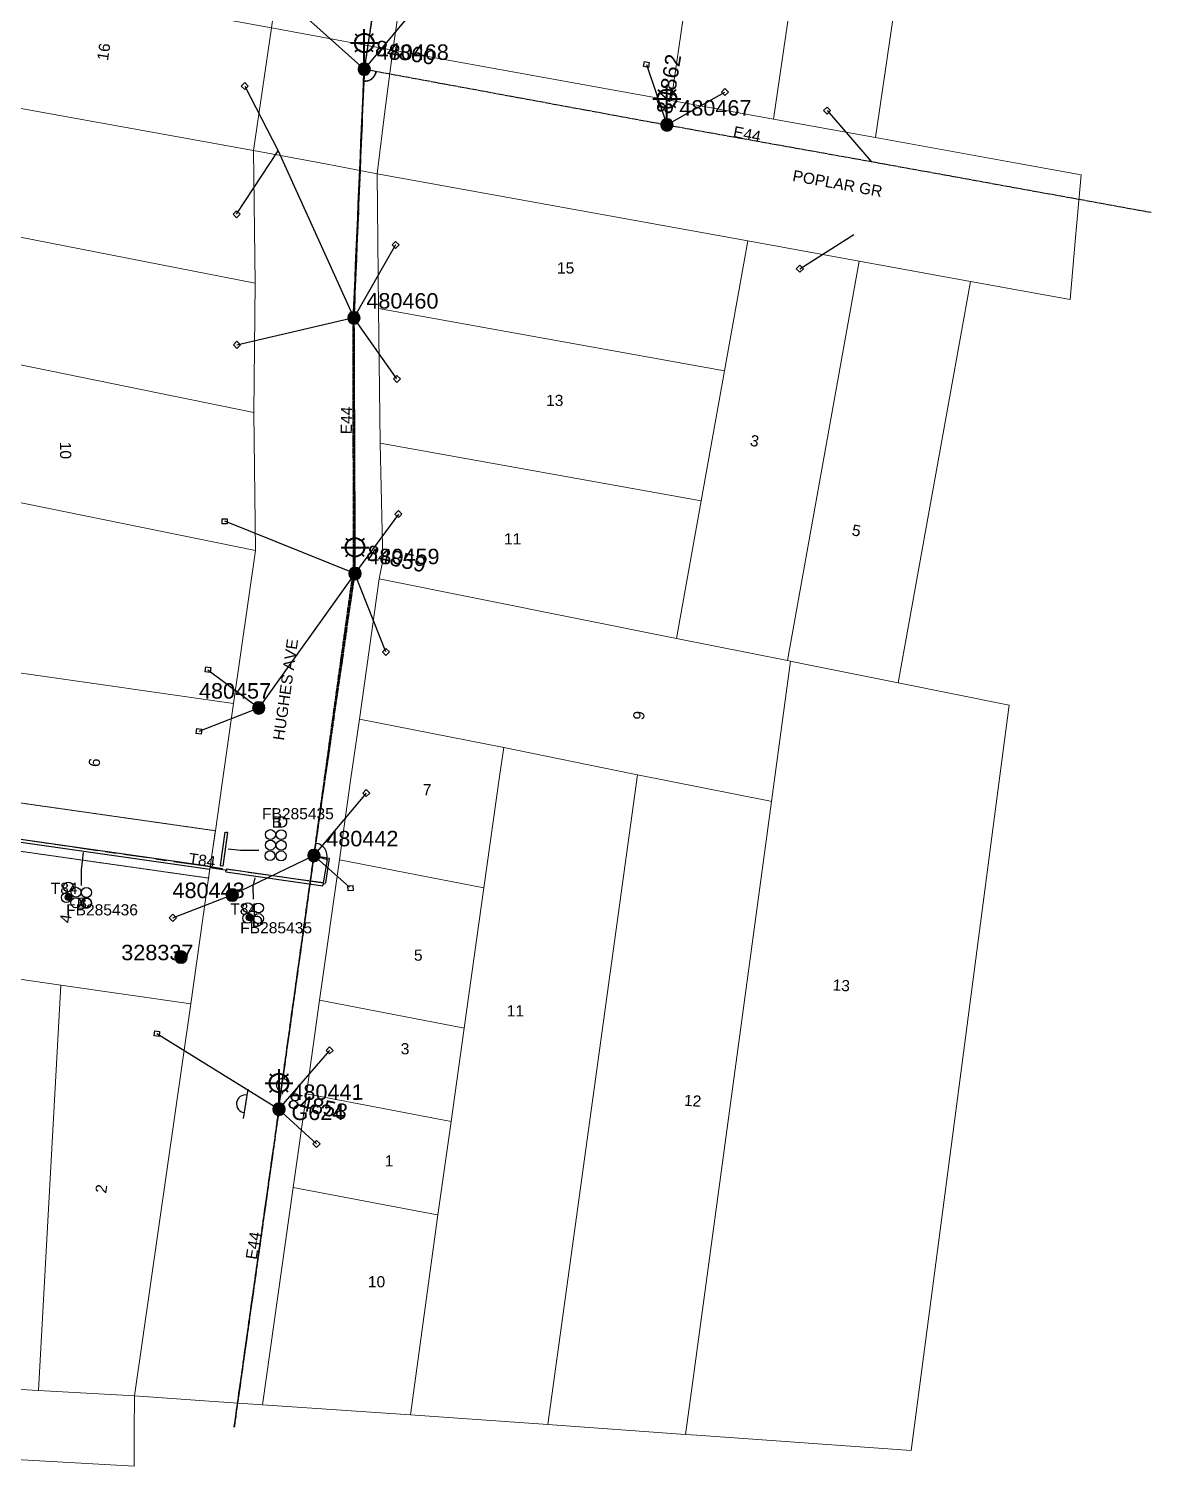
# Model space of a CAD drawing. Header units: metres. Extents: x 261099 to 262836, y 6265878 to 6267248.
# Drawn here: x 262074.9 to 262256.2, y 6266131.7 to 6266363.9 of the extents above; entities that cross this region are included whole.
import ezdxf
from ezdxf.enums import TextEntityAlignment as Align

# ---------------------------------------------------------------- set-up
doc = ezdxf.new("R2010")
doc.units = ezdxf.units.M
for name, pattern in [('Cable Exist OH', [1, 1, 0]), ('Cable Exist UG', [8.2, 4, -1.2, 1.8, -1.2]), ('HIDDEN', [0.375, 0.25, -0.125]), ('HIDDEN2', [0.1875, 0.125, -0.0625])]:
    doc.linetypes.add(name, pattern=pattern)
doc.layers.get('0').update_dxf_attribs({"color": 6})
for name, color, linetype, lineweight in [('Cadastre Land Parcels_SP_EXT', 9, 'Continuous', 5), ('Cadastre Other Property_SP_EXT', 9, 'HIDDEN', 5), ('Cadastre Roads_SP_EXT', 9, 'Continuous', 5)]:
    doc.layers.add(name, color=color, linetype=linetype, lineweight=lineweight)
for name, color, linetype in [('Duct_SP_EXT', 7, 'Continuous'), ('Equip_SP_HV_EXT', 7, 'Continuous'), ('Equip_SP_LV_EXT', 7, 'Continuous'), ('Equip_SP_SL_EXT', 7, 'Continuous'), ('Mains_HV_EXT', 7, 'Continuous'), ('Mains_LV_EXT', 7, 'Continuous'), ('Mains_SL_EXT', 7, 'Continuous'), ('Services_SP_EXT', 7, 'Continuous'), ('SupportsOH_SP_TR_HV_LV_SL_EXT', 7, 'Continuous'), ('Trench_SP_EXT', 7, 'Continuous')]:
    doc.layers.add(name, color=color, linetype=linetype)
doc.layers.get('0').freeze()
doc.styles.add('iecARIAL', font='arial.ttf', dxfattribs={"height": 2})
doc.styles.add('POLE_LABEL', font='arial.ttf')
doc.styles.get("Standard").update_dxf_attribs({"font": 'arial.ttf'})

# ---------------------------------------------------------------- blocks, each defined once
blk = doc.blocks.new('DUCT_EXT')
blk.add_circle((0, 0.8), 0.8)
at = {"flags": 1}
blk.add_attdef('Z', (0, 0), '', height=0.2, dxfattribs=at)
at = {"flags": 9}
for tag, p in [('DUCT_CODE', (0, 0)), ('XSECT_TYPE', (0, -0.2)), ('STATE', (0, -0.6)), ('FB_REFERENCE', (0, -0.4)), ('NOTES', (0, -0.8))]:
    blk.add_attdef(tag, text='', height=0.2, dxfattribs=at).set_placement(p, align=Align.MIDDLE_LEFT)
blk = doc.blocks.new('LV_OH_LINKS_OPEN_EXT')
for p, q in [((-0.17, 4.97), (-0.17, 5.46)), ((0.17, 4.97), (0.17, 5.46)), ((-0.17, 3), (-0.17, 2.5)), ((0.17, 3), (0.17, 2.5))]:
    blk.add_line(p, q)
blk.add_lwpolyline([(0, 2.99, 1), (0, 4.98, 1)], format="xyb", close=True)
at = {"flags": 9}
for tag, p in [('ACTUAL_STATUS', (0, 0)), ('CONSTRUCTED_VOLTAGE', (0, -0.2)), ('OPERATING_VOLTAGE', (0, -0.6)), ('ORIENTATION', (0, -0.8)), ('OWNED_BY', (0, -1)), ('STATE', (0, -1.2)), ('SWITCH_TYPE', (0, -1.4)), ('NO_PHASES', (0, -0.4)), ('USAGE', (0, -1.6)), ('LEGEND', (0, -1.8)), ('NOTES', (0, -2))]:
    blk.add_attdef(tag, text='', height=0.2, dxfattribs=at).set_placement(p, align=Align.MIDDLE_LEFT)
at = {"flags": 1}
blk.add_attdef('Z', (0, 0), '', height=0.2, dxfattribs=at)
blk = doc.blocks.new('SL_LANTERN_EXT')
at = {"lineweight": 40}
for p, q in [((-1.46, 5.68), (-1.06, 5.28)), ((0, 1.97), (0, 6.47)), ((1.46, 5.68), (1.06, 5.28)), ((-2.25, 4.22), (2.25, 4.22)), ((-1.46, 2.76), (-1.06, 3.16)), ((0, 0), (0, 2.72)), ((1.46, 2.76), (1.06, 3.16))]:
    blk.add_line(p, q, dxfattribs=at)
blk.add_circle((0, 4.22), 1.5, dxfattribs=at)
at = {"style": 'iecARIAL', "flags": 8}
blk.add_attdef('ASSET_NUM', (1.5, 1.5), '', height=2.5, dxfattribs=at)
for tag, p, height, flags in [('OPERATING_VOLTAGE', (0.98, -1.65), 0.2, 9), ('ORIENTATION', (0.98, -1.85), 0.2, 9), ('OWNED_BY', (0.98, -2.05), 0.2, 9), ('STATE', (0.98, -2.25), 0.2, 9), ('CONSTRUCTED_VOLTAGE', (0.98, -0.65), 0.2, 9), ('CONTROL_TYPE', (0.98, -0.85), 0.2, 9), ('LANTERN_PURPOSE', (0.98, -1.05), 0.2, 9), ('LANTERN_TYPE', (0.98, -1.25), 0.2, 9), ('NO_PHASES', (0.98, -1.45), 0.2, 9), ('USAGE', (0.98, -2.45), 0.2, 9), ('LNUMBER', (2.18, -3.25), 2.5, 8), ('CEXIST', (0.98, -2.65), 0.2, 9), ('CNEW', (0.98, -2.85), 0.2, 9), ('CNUMBER', (0.98, -3.05), 0.2, 9), ('CREMOVE', (0.98, -3.25), 0.2, 9), ('CREPLACE', (0.98, -3.45), 0.2, 9), ('LKINGHEIGHT', (0.98, -3.65), 0.2, 9), ('LBRACKET', (0.98, -3.85), 0.2, 9), ('LBRACKETVOCAB', (0.98, -4.05), 0.2, 9), ('LCATEGORY', (0.98, -4.25), 0.2, 9), ('LCHARGE1', (0.98, -4.45), 0.2, 9), ('LCHARGE1PERCENT', (0.98, -4.65), 0.2, 9), ('LCHARGE2', (0.98, -4.85), 0.2, 9), ('LCHARGE2PERCENT', (0.98, -5.05), 0.2, 9), ('LCHARGE3', (0.98, -5.25), 0.2, 9), ('LCHARGE3PERCENT', (0.98, -5.45), 0.2, 9), ('LEXIST', (0.98, -5.65), 0.2, 9), ('LLAMP', (0.98, -5.85), 0.2, 9), ('LLAMPVOCAB', (0.98, -6.05), 0.2, 9), ('LMAST', (0.98, -6.25), 0.2, 9), ('LMASTVOCAB', (0.98, -6.45), 0.2, 9), ('LNEW', (0.98, -6.65), 0.2, 9), ('LANTNUMBER', (0.98, -6.85), 0.2, 9), ('STREETNAME', (0.98, -9.25), 0.2, 9), ('SUBURB', (0.98, -9.45), 0.2, 1), ('LOUTREACH', (0.98, -7.25), 0.2, 9), ('LOUTREACHVOCAB', (0.98, -7.45), 0.2, 9), ('LRATECODE', (0.98, -7.65), 0.2, 9), ('LREMOVE', (0.98, -7.85), 0.2, 9), ('LREPLACE', (0.98, -8.05), 0.2, 9), ('LTYPE', (0.98, -8.25), 0.2, 9), ('LTYPEVOCAB', (0.98, -8.45), 0.2, 9), ('LEGEND', (0.98, -8.65), 0.2, 9), ('LOCATION', (0.98, -8.85), 0.2, 9), ('NOTES', (0.98, -9.05), 0.2, 9)]:
    blk.add_attdef(tag, p, '', height=height, dxfattribs=dict(flags=flags))
blk = doc.blocks.new('CCP_EXT')
at = {"flags": 9}
blk.add_attdef('NOTES', text='', height=0.2, dxfattribs=at).set_placement((0, -2), align=Align.MIDDLE_LEFT)
blk.add_wipeout([(0, 0.57), (0.57, 0), (0, -0.57), (-0.57, 0)])
blk.add_lwpolyline([(-0.57, 0), (0, 0.57), (0.57, 0), (0, -0.57), (-0.57, 0)])
at = {"flags": 1}
blk.add_attdef('Z', (0, 0), '', height=0.2, dxfattribs=at)
at = {"flags": 9}
for tag, p in [('CCP_TYPE', (0, 0)), ('CONSTRUCTED_VOLTAGE', (0, -0.2)), ('OPERATING_VOLTAGE', (0, -0.6)), ('ORIENTATION', (0, -0.8)), ('OWNED_BY', (0, -1)), ('STATE', (0, -1.8)), ('NO_PHASES', (0, -0.4)), ('USAGE', (0, -1.2)), ('LEGEND', (0, -1.4)), ('LIFE_SUPPORT', (0, -1.6))]:
    blk.add_attdef(tag, text='', height=0.2, dxfattribs=at).set_placement(p, align=Align.MIDDLE_LEFT)
blk = doc.blocks.new('POLE_EXT')
blk.add_hatch(color=256).paths.add_polyline_path([(-1, 0, 1), (1, 0, 1)])
blk.add_lwpolyline([(-1, 0, 1), (1, 0, 1)], format="xyb", close=True)
for tag, height, flags, p in [('pNumber', 2.5, 8, (-17.84, 2.07)), ('OWNED_BY', 0.2, 9, (1.35, -0.4)), ('SPECIAL_USE', 0.2, 9, (1.35, -0.8)), ('STATE', 0.2, 9, (1.35, -1)), ('cLV', 0.2, 9, (1.35, -1.4)), ('hDepth', 0.2, 9, (1.35, -1.6)), ('hDia', 0.2, 9, (1.35, -1.8)), ('cHV', 0.2, 9, (1.35, -2)), ('PARENT', 0.2, 9, (1.35, -0.6)), ('USAGE', 0.2, 9, (1.35, -1.2)), ('LBRACKET', 0.2, 9, (1.35, -2.2)), ('LExisting', 0.2, 9, (1.35, -2.4)), ('cLinedev', 0.2, 9, (1.35, -3.4)), ('pExisting', 0.2, 9, (1.35, -3.8)), ('pFooting', 0.2, 9, (1.35, -4.4)), ('pNew', 0.2, 9, (1.35, -4.6)), ('LANTNUMBER', 0.2, 9, (1.35, -2.6)), ('LOther', 0.2, 9, (1.35, -2.8)), ('LRemove', 0.2, 9, (1.35, -3)), ('LEGEND', 0.2, 9, (1.35, -3.2)), ('LOCATION', 0.2, 9, (1.35, -3.6)), ('PFNUMBER', 0.2, 9, (1.35, -4)), ('NEWPFNUMBER', 0.2, 9, (1.35, -4.2)), ('pRelocate', 0.2, 9, (1.35, -5)), ('pRemove', 0.2, 9, (1.35, -5.2)), ('pReplace', 0.2, 9, (1.35, -5.4)), ('pStay', 0.2, 9, (1.35, -5.6)), ('pType', 0.2, 9, (1.35, -5.8)), ('cspan', 0.2, 9, (1.35, -6)), ('STREETNAME', 0.2, 9, (1.35, -6.2)), ('SUBURB', 0.2, 9, (1.35, -6.4)), ('OPERATED_BY', 0.2, 9, (1.36, -7.01)), ('NOTES', 0.2, 9, (1.35, -6.6)), ('MAINTAINED_BY', 0.2, 9, (1.36, -6.81))]:
    blk.add_attdef(tag, text='', height=height, dxfattribs=dict(flags=flags)).set_placement(p, align=Align.MIDDLE_LEFT)
at = {"style": 'POLE_LABEL'}
for tag, height, flags, p in [('ASSET_NUM', 2.5, 8, (2, 2)), ('STRUCTURE_PLANT_NUMBER', 0.2, 9, (1.35, 0.03)), ('STREET_CODE', 0.2, 9, (1.35, -0.2))]:
    blk.add_attdef(tag, text='', height=height, dxfattribs=dict(at, flags=flags)).set_placement(p, align=Align.MIDDLE_LEFT)
at = {"flags": 1}
blk.add_attdef('Z', (1.35, -7.33), '', height=0.2, dxfattribs=at)
blk = doc.blocks.new('HV_USL_CLOSED_EXT')
blk.add_line((2.4, 5.5), (-2.4, 5.5))
blk.add_lwpolyline([(1.44, 5.5, 0.414214), (0, 6.94, 0.414214), (-1.44, 5.5)], format="xyb")
for tag, height, flags, p in [('ASSET_NUM', 2.5, 8, (2, 2)), ('STREET_CODE', 0.2, 9, (1.5, 0)), ('ACTUAL_STATUS', 0.2, 9, (1.5, -0.2)), ('CONSTRUCTED_VOLTAGE', 0.2, 9, (1.5, -0.4)), ('OPERATING_VOLTAGE', 0.2, 9, (1.5, -0.8)), ('ORIENTATION', 0.2, 9, (1.5, -1)), ('OWNED_BY', 0.2, 9, (1.5, -1.2)), ('OPERATED_BY', 0.2, 9, (1.5, -1.4)), ('STATE', 0.2, 9, (1.5, -1.8)), ('SWITCH_TYPE', 0.2, 9, (1.5, -2)), ('NO_PHASES', 0.2, 9, (1.5, -0.6)), ('MAINTAINED_BY', 0.2, 9, (1.5, -1.6)), ('USAGE', 0.2, 9, (1.5, -2.2)), ('LEGEND', 0.2, 9, (1.5, -2.4)), ('STREETNAME', 0.2, 9, (1.5, -2.8)), ('SUBURB', 0.2, 9, (1.5, -3)), ('Z', 0.2, 1, (1.5, -3.6)), ('LOCATION', 0.2, 9, (1.5, -2.6)), ('NOTES', 0.2, 9, (1.5, -3.2)), ('LABEL_ALIGNMENT', 0.2, 9, (1.5, -3.4))]:
    blk.add_attdef(tag, text='', height=height, dxfattribs=dict(flags=flags)).set_placement(p, align=Align.MIDDLE_LEFT)
blk = doc.blocks.new('CABLE_LARGE_EXT')
h = blk.add_hatch(color=256)
edge = h.paths.add_edge_path()
edge.add_arc((0, 0.55), 0.55, 0, 360)
blk.add_circle((0, 0.55), 0.55)
at = {"flags": 1}
blk.add_attdef('Z', (0, 0), '', height=0.2, dxfattribs=at)
at = {"flags": 9}
for tag, p in [('COND_CODE', (0, 0)), ('STATE', (0, -0.4)), ('XSECT_SIZE', (0, -0.6)), ('FB_REFERENCE', (0, -0.2)), ('NOTES', (0, -0.8))]:
    blk.add_attdef(tag, text='', height=0.2, dxfattribs=at).set_placement(p, align=Align.MIDDLE_LEFT)

msp = doc.modelspace()

# ---------------------------------------------------------------- linework, layer by layer
at = {"layer": 'Cadastre Land Parcels_SP_EXT', "linetype": 'Continuous'}
for points in [[(262202.31, 6266397.94), (262185.7, 6266400.38), (262183.42, 6266384.7), (262181.13, 6266369.01), (262178.72, 6266352.31), (262195.22, 6266349.32), (262202.31, 6266397.94)], [(262218.9, 6266395.51), (262202.31, 6266397.94), (262195.22, 6266349.32), (262211.72, 6266346.32), (262218.9, 6266395.51)], [(262181.13, 6266369.01), (262135.93, 6266375.59), (262133.72, 6266360.47), (262178.72, 6266352.31), (262181.13, 6266369.01)], [(262114.12, 6266364.06), (262063.81, 6266373.22), (262061.73, 6266353.2), (262111.25, 6266344.24), (262114.12, 6266364.06)], [(262111.25, 6266344.24), (262061.73, 6266353.2), (262027.84, 6266359.45), (262027.02, 6266339.35), (262111.51, 6266322.81), (262111.25, 6266344.24)], [(262191.06, 6266329.64), (262131.21, 6266340.5), (262131.45, 6266318.71), (262187.29, 6266308.63), (262191.06, 6266329.64)], [(262111.51, 6266322.81), (262027.02, 6266339.35), (262026.79, 6266333.7), (262026.2, 6266319.31), (262050.07, 6266314.43), (262111.29, 6266301.92), (262111.51, 6266322.81)], [(262209.04, 6266326.34), (262191.06, 6266329.64), (262187.29, 6266308.63), (262183.52, 6266287.62), (262179.55, 6266265.43), (262197.46, 6266261.84), (262209.04, 6266326.34)], [(262227.03, 6266323.06), (262209.04, 6266326.34), (262197.46, 6266261.84), (262197.97, 6266261.74), (262199.75, 6266261.35), (262215.38, 6266258.24), (262227.03, 6266323.06)], [(262187.29, 6266308.63), (262131.45, 6266318.71), (262131.69, 6266296.94), (262183.52, 6266287.62), (262187.29, 6266308.63)], [(262111.29, 6266301.92), (262050.07, 6266314.43), (262046.97, 6266292.76), (262111.55, 6266279.62), (262111.29, 6266301.92)], [(262183.52, 6266287.62), (262131.69, 6266296.94), (262132.13, 6266277.99), (262131.56, 6266275.04), (262179.55, 6266265.43), (262183.52, 6266287.62)], [(262042.88, 6266264.23), (262073.37, 6266259.86), (262108.01, 6266254.91), (262111.55, 6266279.62), (262046.97, 6266292.76), (262045.58, 6266283.1), (262042.88, 6266264.23)], [(262179.55, 6266265.43), (262131.56, 6266275.04), (262128.33, 6266252.35), (262151.66, 6266247.77), (262172.16, 6266243.62), (262173.27, 6266243.39), (262194.46, 6266239.19), (262194.9, 6266239.07), (262195.6, 6266244.23), (262197.97, 6266261.74), (262197.46, 6266261.84), (262179.55, 6266265.43)], [(262215.38, 6266258.24), (262199.75, 6266261.35), (262197.97, 6266261.74), (262195.6, 6266244.23), (262194.9, 6266239.07), (262181.82, 6266142.68), (262181.03, 6266136.83), (262182.86, 6266136.72), (262217.46, 6266134.21), (262224.5, 6266187.83), (262232.05, 6266245.26), (262233.29, 6266254.65), (262215.38, 6266258.24)], [(262070.43, 6266239.29), (262105.08, 6266234.35), (262106.18, 6266242.06), (262108.01, 6266254.91), (262073.37, 6266259.86), (262070.67, 6266240.94), (262070.59, 6266240.42), (262070.43, 6266239.29)], [(262126.93, 6266242.49), (262125.12, 6266229.66), (262148.42, 6266225.13), (262150.99, 6266243.09), (262151.66, 6266247.77), (262128.33, 6266252.35), (262126.93, 6266242.49)], [(262172.16, 6266243.62), (262151.66, 6266247.77), (262150.99, 6266243.09), (262148.42, 6266225.13), (262145.27, 6266202.47), (262143.14, 6266187.36), (262141.01, 6266172.27), (262136.62, 6266139.98), (262158.77, 6266138.41), (262173.27, 6266243.39), (262172.16, 6266243.62)], [(262194.9, 6266239.07), (262194.46, 6266239.19), (262173.27, 6266243.39), (262158.77, 6266138.41), (262181.03, 6266136.83), (262181.82, 6266142.68), (262194.9, 6266239.07)], [(262066.45, 6266211.37), (262080.12, 6266209.41), (262101.1, 6266206.38), (262103.99, 6266226.69), (262069.34, 6266231.63), (262069.19, 6266230.55), (262066.45, 6266211.37)], [(262148.42, 6266225.13), (262125.12, 6266229.66), (262121.91, 6266206.97), (262145.03, 6266202.51), (262145.27, 6266202.47), (262148.42, 6266225.13)], [(262066.45, 6266211.37), (262058.44, 6266212.51), (262048.09, 6266145.51), (262076.5, 6266143.91), (262080.12, 6266209.41), (262066.45, 6266211.37)], [(262092.03, 6266143.03), (262101.1, 6266206.38), (262080.12, 6266209.41), (262076.5, 6266143.91), (262092.03, 6266143.03)], [(262145.27, 6266202.47), (262145.03, 6266202.51), (262121.91, 6266206.97), (262119.77, 6266191.84), (262143.14, 6266187.36), (262145.27, 6266202.47)], [(262143.14, 6266187.36), (262119.77, 6266191.84), (262117.62, 6266176.72), (262140.61, 6266172.34), (262141.01, 6266172.27), (262143.14, 6266187.36)], [(262141.01, 6266172.27), (262140.61, 6266172.34), (262117.62, 6266176.72), (262112.68, 6266141.62), (262136.62, 6266139.98), (262141.01, 6266172.27)]]:
    msp.add_lwpolyline(points, close=True, dxfattribs=at)
msp.add_lwpolyline([(262069.34, 6266231.63), (262103.99, 6266226.69), (262104.52, 6266230.41), (262105.08, 6266234.35), (262070.43, 6266239.29)], dxfattribs=at)
at = {"layer": 'Cadastre Other Property_SP_EXT', "linetype": 'HIDDEN2'}
msp.add_lwpolyline([(262069.34, 6266231.63), (262103.98, 6266226.7), (262103.98, 6266226.7), (262105.07, 6266234.35), (262070.43, 6266239.29)], dxfattribs=at)
at = {"layer": 'Cadastre Roads_SP_EXT', "linetype": 'Continuous'}
for points in [[(262144.9, 6266437.11), (262133.87, 6266441.46), (262125.68, 6266444.69), (262120.71, 6266409.86), (262118.52, 6266394.78), (262116.35, 6266379.7), (262114.12, 6266364.06), (262125.52, 6266361.97), (262133.72, 6266360.47), (262135.93, 6266375.59), (262138.22, 6266391.27), (262140.5, 6266406.95), (262142.7, 6266422.02), (262144.9, 6266437.11)], [(261972.22, 6266162.68), (261946.07, 6266169.29), (261929.59, 6266171.39), (261931.34, 6266166.03), (261933.03, 6266160.86), (261941.75, 6266159.29), (262048.11, 6266131.96), (262048.33, 6266131.99), (262068.07, 6266133.01), (262091.94, 6266131.68), (262091.98, 6266137.35), (262092.03, 6266143.03), (262076.5, 6266143.91), (262048.09, 6266145.51), (262038.03, 6266146.08), (262026.42, 6266149.02), (262005.04, 6266154.44), (261975.52, 6266161.88), (261972.82, 6266162.53), (261972.22, 6266162.68)]]:
    msp.add_lwpolyline(points, close=True, dxfattribs=at)
at = {"layer": 'Duct_SP_EXT'}
for p, q in [((262069.58, 6266233.07), (262104.2, 6266228.14)), ((262069.59, 6266233.56), (262104.26, 6266228.61)), ((262106.58, 6266234.1), (262105.83, 6266228.72)), ((262107.06, 6266234.04), (262106.31, 6266228.65)), ((262106.58, 6266234.1), (262106.82, 6266234.07)), ((262107.06, 6266234.04), (262106.82, 6266234.07)), ((262104.2, 6266228.14), (262104.23, 6266228.38)), ((262104.26, 6266228.61), (262104.23, 6266228.38)), ((262105.83, 6266228.72), (262106.07, 6266228.68)), ((262106.31, 6266228.65), (262106.07, 6266228.68)), ((262106.86, 6266228.18), (262106.82, 6266227.94)), ((262106.86, 6266228.18), (262122.52, 6266225.93)), ((262106.79, 6266227.7), (262106.82, 6266227.94)), ((262106.79, 6266227.7), (262122.45, 6266225.46)), ((262122.52, 6266225.93), (262122.49, 6266225.69)), ((262122.45, 6266225.46), (262122.49, 6266225.69))]:
    msp.add_line(p, q, dxfattribs=at)
for points in [[(262083.46, 6266225.52), (262083.46, 6266228.03), (262083.77, 6266230.84)], [(262112.09, 6266231.14), (262109.12, 6266231.14), (262107.12, 6266231.37)], [(262111.21, 6266223.28), (262111.2, 6266225.37), (262111.51, 6266226.72)]]:
    msp.add_lwpolyline(points, dxfattribs=at)
at = {"layer": 'Mains_HV_EXT', "linetype": 'Continuous'}
msp.add_lwpolyline([(262129.02, 6266355.52, 0.429379), (262131.04, 6266357.05)], format="xyb", dxfattribs=at)
at = {"layer": 'Mains_HV_EXT', "linetype": 'Cable Exist OH'}
msp.add_lwpolyline([(262108.12, 6266138.01), (262115.36, 6266189.36)], dxfattribs=at)
at = {"layer": 'Mains_LV_EXT', "linetype": 'Cable Exist OH'}
for points in [[(262133.6, 6266387.37), (262129.13, 6266357.4)], [(262127.46, 6266317.63), (262129.13, 6266357.4)], [(262178.01, 6266348.38), (262211.01, 6266342.47)], [(262127.62, 6266276.37), (262127.46, 6266317.63)], [(262120.99, 6266230.33), (262127.58, 6266276.4)], [(262115.27, 6266189.38), (262120.99, 6266230.33)], [(262108.12, 6266138.01), (262115.36, 6266189.36)]]:
    msp.add_lwpolyline(points, dxfattribs=at)
at = {"layer": 'Mains_LV_EXT', "linetype": 'Continuous'}
for points in [[(262129.04, 6266355.4, 0.360604), (262131.1, 6266357.03)], [(262123.06, 6266229.72, 0.469058), (262121.22, 6266232.32)]]:
    msp.add_lwpolyline(points, format="xyb", dxfattribs=at)
at = {"layer": 'Mains_LV_EXT', "linetype": 'Cable Exist UG'}
msp.add_lwpolyline([(262120.99, 6266230.33), (262123.14, 6266229.72), (262122.47, 6266225.93), (262104.25, 6266228.49), (262102.34, 6266228.76), (262068.75, 6266233.66), (262067.04, 6266232.88), (262064.59, 6266233.21)], dxfattribs=at)
at = {"layer": 'Mains_SL_EXT', "linetype": 'Cable Exist OH'}
for points in [[(262143.6, 6266458.72), (262138.46, 6266420.88), (262133.62, 6266387.53), (262129.13, 6266357.4)], [(262129.13, 6266357.4), (262127.46, 6266317.21), (262127.63, 6266275.9)], [(262178.01, 6266348.38), (262211.01, 6266342.47), (262256.23, 6266334.26)], [(262115.36, 6266189.36), (262108.12, 6266138.01)]]:
    msp.add_lwpolyline(points, dxfattribs=at)
at = {"layer": 'Services_SP_EXT'}
for points in [[(262112.38, 6266372.42), (262129.13, 6266357.4)], [(262137.69, 6266367.62), (262129.13, 6266357.4)], [(262115.24, 6266344.18), (262127.46, 6266317.21)], [(262127.58, 6266275.93), (262112.08, 6266254.19)]]:
    msp.add_lwpolyline(points, dxfattribs=at)
at = {"layer": 'Trench_SP_EXT', "linetype": 'Cable Exist UG'}
for points in [[(262106.98, 6266227.92), (262104.23, 6266228.38)], [(262120.99, 6266230.33), (262123.44, 6266229.9), (262123.44, 6266229.9), (262122.85, 6266225.77), (262122.49, 6266225.69)]]:
    msp.add_lwpolyline(points, dxfattribs=at)

# ---------------------------------------------------------------- block references
at = {"layer": 'Duct_SP_EXT'}
for name, p in [('DUCT_EXT', (262113.98, 6266232.93)), ('DUCT_EXT', (262113.98, 6266231.22)), ('DUCT_EXT', (262115.71, 6266232.91)), ('DUCT_EXT', (262115.71, 6266231.2)), ('DUCT_EXT', (262113.91, 6266229.52)), ('DUCT_EXT', (262115.7, 6266229.49)), ('DUCT_EXT', (262081.32, 6266224.46)), ('DUCT_EXT', (262081.03, 6266222.75)), ('CABLE_LARGE_EXT', (262081.37, 6266223.09)), ('DUCT_EXT', (262082.55, 6266221.91)), ('DUCT_EXT', (262082.57, 6266223.61)), ('DUCT_EXT', (262084.26, 6266223.57)), ('DUCT_EXT', (262084.26, 6266221.87)), ('DUCT_EXT', (262110.32, 6266221.11)), ('DUCT_EXT', (262112.04, 6266221.07)), ('DUCT_EXT', (262110.29, 6266219.42)), ('CABLE_LARGE_EXT', (262110.62, 6266219.79)), ('DUCT_EXT', (262112.04, 6266219.36))]:
    msp.add_blockref(name, p, dxfattribs=at)
at = {"layer": 'Equip_SP_HV_EXT'}
ref = msp.add_blockref('HV_USL_CLOSED_EXT', (262115.36, 6266189.36), dxfattribs=dict(at, rotation=80.8885444942979))
ref.add_attrib('ASSET_NUM', 'G624', dxfattribs={"layer": '0', "height": 2.5}).set_placement((262117.36, 6266190.11), align=Align.TOP_LEFT)
at = {"layer": 'Equip_SP_LV_EXT', "rotation": 351.8268216238929}
msp.add_blockref('LV_OH_LINKS_OPEN_EXT', (262115.36, 6266189.36), dxfattribs=at)
at = {"layer": 'Equip_SP_SL_EXT'}
ref = msp.add_blockref('SL_LANTERN_EXT', (262129.13, 6266357.4), dxfattribs=at)
ref.add_attrib('ASSET_NUM', '84860', dxfattribs={"layer": '0', "height": 2.5, "rotation": 350.6064, "style": 'iecARIAL'}).set_placement((262130.63, 6266358.9), align=Align.BOTTOM_LEFT)
ref = msp.add_blockref('SL_LANTERN_EXT', (262178.01, 6266348.38), dxfattribs=at)
ref.add_attrib('ASSET_NUM', '84862', dxfattribs={"layer": '0', "height": 2.5, "rotation": 80.6985, "style": 'iecARIAL'}).set_placement((262179.51, 6266349.88), align=Align.BOTTOM_LEFT)
ref = msp.add_blockref('SL_LANTERN_EXT', (262127.63, 6266275.9), dxfattribs=at)
ref.add_attrib('ASSET_NUM', '84859', dxfattribs={"layer": '0', "height": 2.5, "rotation": 347.5601, "style": 'iecARIAL'}).set_placement((262129.13, 6266277.4), align=Align.BOTTOM_LEFT)
ref = msp.add_blockref('SL_LANTERN_EXT', (262115.36, 6266189.36), dxfattribs=at)
ref.add_attrib('ASSET_NUM', '84858', dxfattribs={"layer": '0', "height": 2.5, "rotation": 348.0341, "style": 'iecARIAL'}).set_placement((262116.87, 6266190.86), align=Align.MIDDLE_LEFT)
at = {"layer": 'SupportsOH_SP_TR_HV_LV_SL_EXT'}
ref = msp.add_blockref('POLE_EXT', (262129.13, 6266357.4), dxfattribs=at)
ref.add_attrib('ASSET_NUM', '480468', dxfattribs={"layer": '0', "height": 2.5, "rotation": 359.929, "style": 'POLE_LABEL'}).set_placement((262131.13, 6266358.15), align=Align.BOTTOM_LEFT)
ref = msp.add_blockref('POLE_EXT', (262127.46, 6266317.21), dxfattribs=at)
ref.add_attrib('ASSET_NUM', '480460', dxfattribs={"layer": '0', "height": 2.5, "rotation": 359.9366, "style": 'POLE_LABEL'}).set_placement((262129.46, 6266317.96), align=Align.BOTTOM_LEFT)
ref = msp.add_blockref('POLE_EXT', (262127.63, 6266275.9), dxfattribs=at)
ref.add_attrib('ASSET_NUM', '480459', dxfattribs={"layer": '0', "height": 2.5, "rotation": 0.0398, "style": 'POLE_LABEL'}).set_placement((262129.63, 6266276.65), align=Align.BOTTOM_LEFT)
ref = msp.add_blockref('POLE_EXT', (262112.08, 6266254.19), dxfattribs=at)
ref.add_attrib('ASSET_NUM', '480457', dxfattribs={"layer": '0', "height": 2.5, "style": 'POLE_LABEL'}).set_placement((262114.08, 6266254.94), align=Align.BOTTOM_RIGHT)
ref = msp.add_blockref('POLE_EXT', (262120.99, 6266230.33), dxfattribs=at)
ref.add_attrib('ASSET_NUM', '480442', dxfattribs={"layer": '0', "height": 2.5, "style": 'POLE_LABEL'}).set_placement((262122.99, 6266231.08), align=Align.BOTTOM_LEFT)
ref = msp.add_blockref('POLE_EXT', (262107.81, 6266223.97), dxfattribs=at)
ref.add_attrib('ASSET_NUM', '480443', dxfattribs={"layer": '0', "height": 2.5, "style": 'POLE_LABEL'}).set_placement((262109.81, 6266224.72), align=Align.MIDDLE_RIGHT)
ref = msp.add_blockref('POLE_EXT', (262099.53, 6266213.93), dxfattribs=at)
ref.add_attrib('ASSET_NUM', '328337', dxfattribs={"layer": '0', "height": 2.5, "style": 'POLE_LABEL'}).set_placement((262101.53, 6266214.68), align=Align.MIDDLE_RIGHT)
ref = msp.add_blockref('POLE_EXT', (262115.36, 6266189.36), dxfattribs=at)
ref.add_attrib('ASSET_NUM', '480441', dxfattribs={"layer": '0', "height": 2.5, "rotation": 0.0711, "style": 'POLE_LABEL'}).set_placement((262117.36, 6266190.11), align=Align.BOTTOM_LEFT)

# ---------------------------------------------------------------- texts
at = {"layer": 'Cadastre Land Parcels_SP_EXT'}
for s, rotation, p in [('16', 81.7987, (262087.73, 6266358.68)), ('3', 349.6136, (262191.32, 6266296.58)), ('10', 270.7, (262079.97, 6266297.18)), ('5', 349.671, (262207.77, 6266282.09)), ('9', 81.9071, (262174.27, 6266252.15)), ('6', 82, (262086.33, 6266244.55)), ('4', 82.04, (262081.7, 6266219.34)), ('13', 355.9764, (262204.72, 6266208.57)), ('12', 355.97, (262180.71, 6266189.93)), ('2', 82.0153, (262087.44, 6266175.68))]:
    msp.add_text(s, height=1.8, rotation=rotation, dxfattribs=at).set_placement(p)
for s, p in [('15', (262160.25, 6266324.37)), ('13', (262158.49, 6266302.97)), ('11', (262151.69, 6266280.6)), ('7', (262138.58, 6266240.08)), ('5', (262137.15, 6266213.35)), ('11', (262152.13, 6266204.35)), ('3', (262135.02, 6266198.23)), ('1', (262132.43, 6266180.11)), ('10', (262129.71, 6266160.59))]:
    msp.add_text(s, height=1.8, dxfattribs=at).set_placement(p)
at = {"layer": 'Cadastre Roads_SP_EXT'}
for s, rotation, p in [('POPLAR GR', 349.7074, (262198.19, 6266339.34)), ('HUGHES AVE', 81.9883, (262116.15, 6266248.86))]:
    msp.add_text(s, height=1.8, rotation=rotation, dxfattribs=at).set_placement(p)
at = {"layer": 'Duct_SP_EXT'}
for s, p in [('FB285435', (262112.61, 6266236.2)), ('B', (262114.17, 6266234.85)), ('D', (262115.02, 6266234.87)), ('T84', (262078.48, 6266224.15)), ('B', (262082.68, 6266221.75)), ('D', (262083.46, 6266221.76)), ('FB285436', (262080.97, 6266220.67)), ('T84', (262107.48, 6266220.8)), ('FB285435', (262109.09, 6266217.77)), ('D', (262110.96, 6266218.82))]:
    msp.add_text(s, height=1.8, dxfattribs=at).set_placement(p)
at = {"layer": 'Mains_LV_EXT'}
for s, rotation, p in [('E44', 348.8411, (262188.59, 6266346.44)), ('E44', 89.1526, (262127.11, 6266298.39)), ('T84', 351.9486, (262100.66, 6266229)), ('E44', 80.8863, (262111.73, 6266164.98))]:
    msp.add_text(s, height=1.8, rotation=rotation, dxfattribs=at).set_placement(p)

# ---------------------------------------------------------------- next in the draw order: block references
at = {"layer": 'Services_SP_EXT'}
for p, rotation in [((262174.69, 6266358.13), 304.7258916827483), ((262106.59, 6266284.34), 315.6753861833118), ((262103.87, 6266260.35), 307.0640450905606), ((262102.45, 6266250.42), 37.01952719042838), ((262126.91, 6266225.07), 228.6658593469259), ((262095.64, 6266201.56), 39.86110171045024)]:
    msp.add_blockref('CCP_EXT', p, dxfattribs=dict(at, rotation=rotation))
for p in [(262109.83, 6266354.66), (262187.38, 6266353.68), (262203.87, 6266350.69), (262108.51, 6266333.95), (262134.18, 6266329), (262199.48, 6266325.14), (262108.57, 6266312.85), (262134.41, 6266307.35), (262134.63, 6266285.51), (262132.62, 6266263.23), (262129.44, 6266240.44), (262098.21, 6266220.28), (262123.52, 6266198.87), (262121.41, 6266183.75)]:
    msp.add_blockref('CCP_EXT', p, dxfattribs=at)

# ---------------------------------------------------------------- next in the draw order: linework, layer by layer
at = {"layer": 'Cadastre Roads_SP_EXT', "linetype": 'Continuous'}
for points in [[(262178.72, 6266352.31), (262133.72, 6266360.47), (262132.47, 6266350.53), (262131.21, 6266340.5), (262191.06, 6266329.64), (262209.04, 6266326.34), (262227.03, 6266323.06), (262243.15, 6266320.16), (262244.02, 6266330.2), (262244.89, 6266340.29), (262234.21, 6266342.23), (262211.72, 6266346.32), (262195.22, 6266349.32), (262178.72, 6266352.31)], [(262131.21, 6266340.5), (262122.85, 6266342.07), (262111.25, 6266344.24), (262111.51, 6266322.81), (262111.29, 6266301.92), (262111.55, 6266279.62), (262108.01, 6266254.91), (262106.18, 6266242.06), (262105.08, 6266234.35), (262104.52, 6266230.41), (262103.99, 6266226.69), (262101.1, 6266206.38), (262092.03, 6266143.03), (262104.08, 6266142.21), (262112.68, 6266141.62), (262117.62, 6266176.72), (262119.77, 6266191.84), (262121.91, 6266206.97), (262125.12, 6266229.66), (262126.93, 6266242.49), (262128.33, 6266252.35), (262131.56, 6266275.04), (262132.13, 6266277.99), (262131.69, 6266296.94), (262131.45, 6266318.71), (262131.21, 6266340.5)]]:
    msp.add_lwpolyline(points, close=True, dxfattribs=at)
at = {"layer": 'Mains_HV_EXT', "linetype": 'Cable Exist OH'}
for points in [[(262115.27, 6266189.38), (262120.99, 6266230.33), (262127.37, 6266276.46), (262127.35, 6266317.03), (262129.11, 6266357.38)], [(262129.13, 6266357.36), (262129.13, 6266357.4), (262178.01, 6266348.38), (262211.01, 6266342.47)]]:
    msp.add_lwpolyline(points, dxfattribs=at)
at = {"layer": 'Mains_LV_EXT', "linetype": 'Cable Exist OH'}
msp.add_lwpolyline([(262129.13, 6266357.4), (262178.01, 6266348.38)], dxfattribs=at)
at = {"layer": 'Mains_SL_EXT', "linetype": 'Cable Exist OH'}
for points in [[(262129.13, 6266357.4), (262178.01, 6266348.38)], [(262127.58, 6266275.93), (262120.99, 6266230.33), (262115.27, 6266189.38)]]:
    msp.add_lwpolyline(points, dxfattribs=at)
at = {"layer": 'Services_SP_EXT'}
for points in [[(262174.69, 6266358.13), (262178.01, 6266348.38)], [(262109.83, 6266354.66), (262115.24, 6266344.18)], [(262178.01, 6266348.38), (262187.38, 6266353.68)], [(262203.87, 6266350.69), (262211.01, 6266342.47)], [(262108.51, 6266333.95), (262115.24, 6266344.18)], [(262199.48, 6266325.14), (262208.18, 6266330.65)], [(262134.18, 6266329), (262127.46, 6266317.21)], [(262108.57, 6266312.85), (262127.43, 6266317.24)], [(262134.41, 6266307.35), (262127.46, 6266317.21)], [(262127.58, 6266275.93), (262106.59, 6266284.34)], [(262134.63, 6266285.51), (262127.58, 6266275.93)], [(262132.62, 6266263.23), (262127.58, 6266275.93)], [(262103.87, 6266260.35), (262112.08, 6266254.19)], [(262102.45, 6266250.42), (262112.08, 6266254.19)], [(262129.44, 6266240.44), (262120.99, 6266230.33)], [(262098.21, 6266220.28), (262107.81, 6266223.97), (262120.99, 6266230.33)], [(262120.99, 6266230.33), (262126.74, 6266225.22)], [(262115.27, 6266189.38), (262095.64, 6266201.56)], [(262123.52, 6266198.87), (262115.27, 6266189.38)], [(262121.41, 6266183.75), (262115.27, 6266189.38)]]:
    msp.add_lwpolyline(points, dxfattribs=at)

# ---------------------------------------------------------------- next in the draw order: block references
at = {"layer": 'SupportsOH_SP_TR_HV_LV_SL_EXT'}
ref = msp.add_blockref('POLE_EXT', (262178.01, 6266348.38), dxfattribs=at)
ref.add_attrib('ASSET_NUM', '480467', dxfattribs={"layer": '0', "height": 2.5, "style": 'POLE_LABEL'}).set_placement((262180.01, 6266349.13), align=Align.BOTTOM_LEFT)

doc.saveas('drawing.dxf')
